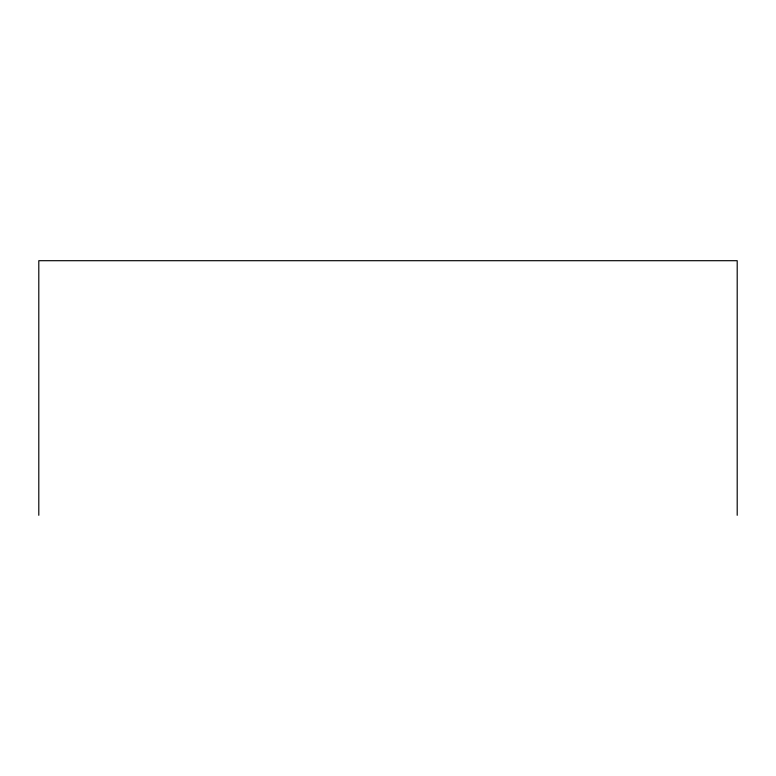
<?xml version="1.0" encoding="UTF-8"?>
<svg xmlns="http://www.w3.org/2000/svg" width="776" height="776" viewBox="0 0 776 776"><rect width="100%" height="100%" fill="white"/><g stroke="black" fill="none" stroke-linecap="round" stroke-linejoin="round"><path stroke-width="1.16" d="M737.2 515.303L737.2 260.697L38.8 260.697L38.8 515.303"/></g></svg>
